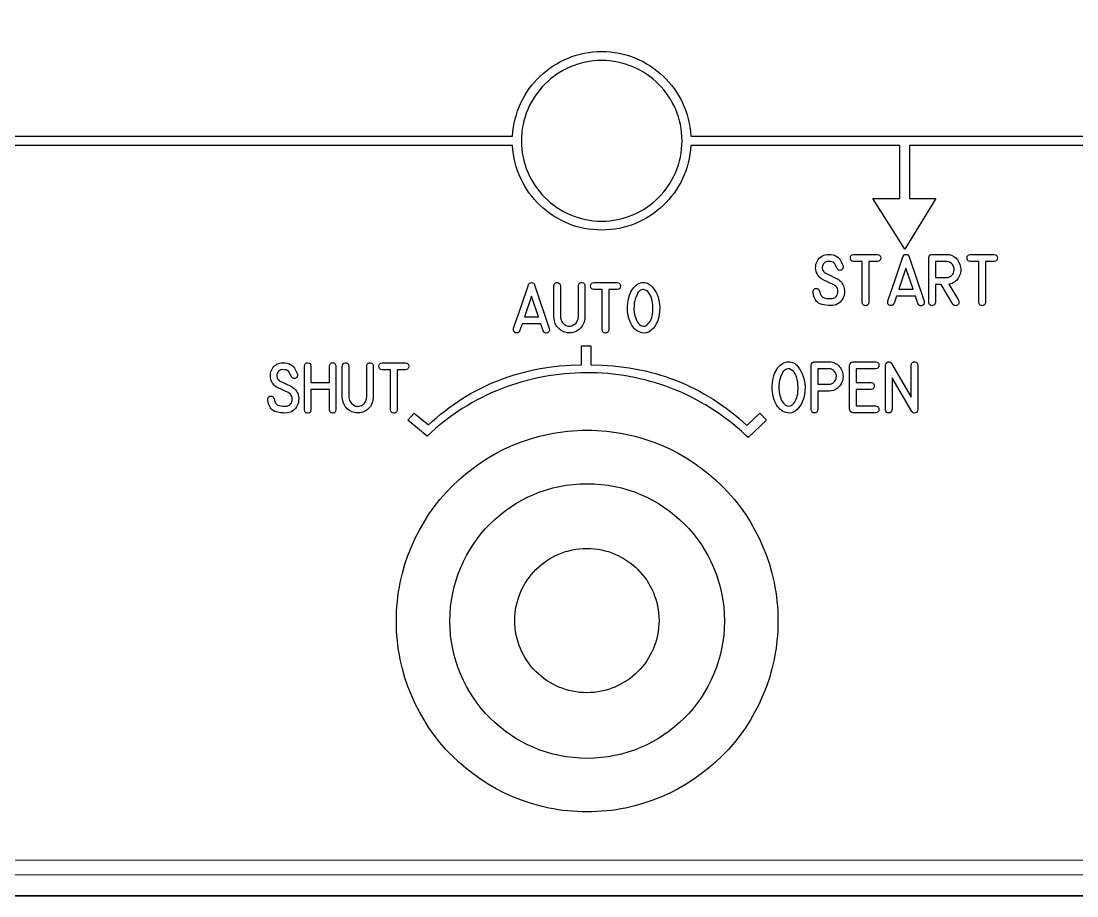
# Model space of a CAD drawing. Extents: x 27 to 704, y 10 to 614.
# Drawn here: x 379 to 445.4, y 143.5 to 198.5 of the extents above; entities that cross this region are included whole.
import ezdxf

# ---------------------------------------------------------------- set-up
doc = ezdxf.new("R2010")
doc.units = 0
for name, color, linetype in [('_BACKPANEL', 5, 'CONTINUOUS'), ('_ENGRAVING', 105, 'CONTINUOUS'), ('_TOPLAYER', 1, 'CONTINUOUS')]:
    doc.layers.add(name, color=color, linetype=linetype)

msp = doc.modelspace()

# ---------------------------------------------------------------- linework, layer by layer
at = {"layer": '_BACKPANEL'}
for points in [[(526.326, 256.21), (526.326, 251.514), (526.326, 242.12), (526.326, 232.726), (526.326, 152.879), (526.326, 143.485), (203.984, 143.485), (203.984, 152.879), (203.984, 232.726), (203.984, 242.12), (203.984, 251.514), (203.984, 256.21)], [(419.128, 160.794), (419.122, 160.561), (419.104, 160.33), (419.075, 160.103), (419.036, 159.88), (418.985, 159.66), (418.924, 159.445), (418.852, 159.235), (418.771, 159.029), (418.68, 158.828), (418.58, 158.632), (418.471, 158.442), (418.353, 158.258), (418.227, 158.08), (418.092, 157.909), (417.949, 157.744), (417.799, 157.587), (417.642, 157.437), (417.477, 157.294), (417.306, 157.159), (417.128, 157.033), (416.944, 156.915), (416.754, 156.806), (416.558, 156.706), (416.358, 156.615), (416.152, 156.534), (415.941, 156.462), (415.726, 156.401), (415.506, 156.351), (415.283, 156.311), (415.056, 156.282), (414.825, 156.264), (414.592, 156.258), (414.359, 156.264), (414.128, 156.282), (413.901, 156.311), (413.678, 156.351), (413.459, 156.401), (413.243, 156.462), (413.033, 156.534), (412.827, 156.615), (412.626, 156.706), (412.43, 156.806), (412.24, 156.915), (412.056, 157.033), (411.878, 157.159), (411.707, 157.294), (411.542, 157.437), (411.385, 157.587), (411.235, 157.744), (411.092, 157.909), (410.957, 158.08), (410.831, 158.258), (410.713, 158.442), (410.604, 158.632), (410.504, 158.828), (410.413, 159.029), (410.332, 159.235), (410.26, 159.445), (410.199, 159.66), (410.149, 159.88), (410.109, 160.103), (410.08, 160.33), (410.062, 160.561), (410.056, 160.794), (410.062, 161.027), (410.08, 161.258), (410.109, 161.485), (410.149, 161.708), (410.199, 161.928), (410.26, 162.143), (410.332, 162.354), (410.413, 162.56), (410.504, 162.76), (410.604, 162.956), (410.713, 163.146), (410.831, 163.33), (410.957, 163.508), (411.092, 163.679), (411.235, 163.844), (411.385, 164.001), (411.542, 164.151), (411.707, 164.294), (411.878, 164.429), (412.056, 164.555), (412.24, 164.673), (412.43, 164.782), (412.626, 164.882), (412.827, 164.973), (413.033, 165.054), (413.243, 165.126), (413.459, 165.187), (413.678, 165.238), (413.901, 165.277), (414.128, 165.306), (414.359, 165.324), (414.592, 165.33), (414.825, 165.324), (415.056, 165.306), (415.283, 165.277), (415.506, 165.238), (415.726, 165.187), (415.941, 165.126), (416.152, 165.054), (416.358, 164.973), (416.558, 164.882), (416.754, 164.782), (416.944, 164.673), (417.128, 164.555), (417.306, 164.429), (417.477, 164.294), (417.642, 164.151), (417.799, 164.001), (417.949, 163.844), (418.092, 163.679), (418.227, 163.508), (418.353, 163.33), (418.471, 163.146), (418.58, 162.956), (418.68, 162.76), (418.771, 162.56), (418.852, 162.354), (418.924, 162.143), (418.985, 161.928), (419.036, 161.708), (419.075, 161.485), (419.104, 161.258), (419.122, 161.027)]]:
    msp.add_lwpolyline(points, close=True, dxfattribs=at)
at = {"layer": '_ENGRAVING'}
for points in [[(325.032, 191.258), (409.918, 191.258), (409.939, 191.533), (409.974, 191.805), (410.021, 192.072), (410.081, 192.335), (410.153, 192.593), (410.236, 192.846), (410.332, 193.094), (410.438, 193.336), (410.556, 193.571), (410.684, 193.8), (410.822, 194.023), (410.97, 194.238), (411.127, 194.446), (411.294, 194.646), (411.47, 194.839), (411.655, 195.022), (411.848, 195.198), (412.049, 195.364), (412.257, 195.521), (412.473, 195.668), (412.696, 195.805), (412.926, 195.932), (413.162, 196.049), (413.404, 196.154), (413.652, 196.249), (413.906, 196.332), (414.164, 196.403), (414.427, 196.461), (414.695, 196.508), (414.967, 196.541), (415.243, 196.561), (415.523, 196.568), (415.802, 196.561), (416.078, 196.541), (416.35, 196.508), (416.618, 196.461), (416.881, 196.403), (417.14, 196.332), (417.393, 196.249), (417.641, 196.154), (417.884, 196.049), (418.12, 195.932), (418.35, 195.805), (418.573, 195.668), (418.788, 195.521), (418.997, 195.364), (419.198, 195.198), (419.391, 195.022), (419.575, 194.839), (419.751, 194.646), (419.918, 194.446), (420.076, 194.238), (420.224, 194.023), (420.362, 193.8), (420.49, 193.571), (420.607, 193.336), (420.714, 193.094), (420.809, 192.846), (420.893, 192.593), (420.965, 192.335), (421.025, 192.072), (421.072, 191.805), (421.106, 191.533), (421.128, 191.258), (461.127, 191.258)], [(461.127, 190.658), (434.873, 190.658), (434.873, 187.336), (436.536, 187.336), (434.59, 184.136), (432.586, 187.336), (434.273, 187.336), (434.273, 190.658), (421.128, 190.658), (421.107, 190.382), (421.072, 190.11), (421.025, 189.842), (420.966, 189.579), (420.894, 189.321), (420.81, 189.068), (420.715, 188.82), (420.608, 188.578), (420.491, 188.342), (420.363, 188.113), (420.225, 187.89), (420.077, 187.675), (419.919, 187.467), (419.753, 187.266), (419.577, 187.074), (419.392, 186.89), (419.199, 186.714), (418.998, 186.548), (418.79, 186.391), (418.574, 186.244), (418.351, 186.106), (418.121, 185.979), (417.885, 185.862), (417.642, 185.757), (417.394, 185.662), (417.141, 185.58), (416.882, 185.509), (416.618, 185.45), (416.35, 185.403), (416.078, 185.37), (415.802, 185.35), (415.523, 185.343), (415.243, 185.35), (414.967, 185.37), (414.695, 185.403), (414.427, 185.45), (414.163, 185.508), (413.905, 185.579), (413.651, 185.662), (413.403, 185.757), (413.161, 185.862), (412.925, 185.979), (412.695, 186.106), (412.472, 186.244), (412.256, 186.391), (412.047, 186.548), (411.846, 186.714), (411.653, 186.89), (411.469, 187.074), (411.293, 187.266), (411.126, 187.467), (410.968, 187.675), (410.82, 187.89), (410.682, 188.113), (410.554, 188.342), (410.437, 188.578), (410.331, 188.82), (410.235, 189.067), (410.152, 189.321), (410.08, 189.579), (410.02, 189.842), (409.973, 190.11), (409.939, 190.382), (409.918, 190.658), (365.323, 190.658)], [(209.667, 144.813), (520.125, 144.828), (520.215, 144.837), (520.3, 144.863), (520.376, 144.905), (520.442, 144.96), (520.497, 145.027), (520.538, 145.104), (520.564, 145.188), (520.573, 145.279), (520.564, 145.369), (520.537, 145.454), (520.496, 145.53), (520.441, 145.596), (520.375, 145.651), (520.299, 145.693), (520.215, 145.719), (520.125, 145.728), (209.665, 145.713)]]:
    msp.add_lwpolyline(points, dxfattribs=at)
for points in [[(420.573, 190.955), (420.567, 191.215), (420.547, 191.472), (420.515, 191.725), (420.471, 191.973), (420.414, 192.218), (420.346, 192.457), (420.267, 192.692), (420.177, 192.921), (420.075, 193.145), (419.964, 193.363), (419.842, 193.574), (419.711, 193.779), (419.57, 193.977), (419.42, 194.168), (419.261, 194.351), (419.094, 194.527), (418.919, 194.694), (418.735, 194.853), (418.545, 195.002), (418.347, 195.143), (418.142, 195.275), (417.93, 195.396), (417.712, 195.508), (417.489, 195.609), (417.259, 195.699), (417.025, 195.779), (416.785, 195.847), (416.541, 195.903), (416.292, 195.948), (416.039, 195.98), (415.783, 195.999), (415.523, 196.006), (415.263, 195.999), (415.006, 195.98), (414.754, 195.948), (414.505, 195.903), (414.261, 195.847), (414.021, 195.779), (413.786, 195.699), (413.557, 195.609), (413.333, 195.508), (413.115, 195.396), (412.904, 195.275), (412.699, 195.143), (412.501, 195.002), (412.31, 194.853), (412.127, 194.694), (411.951, 194.527), (411.784, 194.351), (411.625, 194.168), (411.475, 193.977), (411.335, 193.779), (411.203, 193.574), (411.082, 193.363), (410.97, 193.145), (410.869, 192.921), (410.779, 192.692), (410.699, 192.457), (410.631, 192.218), (410.575, 191.973), (410.53, 191.725), (410.498, 191.472), (410.479, 191.215), (410.472, 190.955), (410.479, 190.696), (410.498, 190.439), (410.53, 190.186), (410.575, 189.938), (410.631, 189.693), (410.699, 189.454), (410.779, 189.219), (410.869, 188.99), (410.97, 188.766), (411.082, 188.548), (411.203, 188.337), (411.335, 188.132), (411.475, 187.934), (411.625, 187.743), (411.784, 187.56), (411.951, 187.384), (412.127, 187.217), (412.31, 187.058), (412.501, 186.908), (412.699, 186.768), (412.904, 186.636), (413.115, 186.515), (413.333, 186.403), (413.557, 186.302), (413.786, 186.211), (414.021, 186.132), (414.261, 186.064), (414.505, 186.008), (414.754, 185.963), (415.006, 185.931), (415.263, 185.912), (415.523, 185.905), (415.783, 185.912), (416.039, 185.931), (416.292, 185.963), (416.541, 186.008), (416.785, 186.064), (417.025, 186.132), (417.259, 186.211), (417.489, 186.302), (417.712, 186.403), (417.93, 186.515), (418.142, 186.636), (418.347, 186.768), (418.545, 186.908), (418.735, 187.058), (418.919, 187.217), (419.094, 187.384), (419.261, 187.56), (419.42, 187.743), (419.57, 187.934), (419.711, 188.132), (419.842, 188.337), (419.964, 188.548), (420.075, 188.766), (420.177, 188.99), (420.267, 189.219), (420.346, 189.454), (420.414, 189.693), (420.471, 189.938), (420.515, 190.186), (420.547, 190.439), (420.567, 190.696)], [(429.931, 183.811), (430.084, 183.78), (430.159, 183.76), (430.233, 183.729), (430.321, 183.678), (430.398, 183.619), (430.463, 183.55), (430.518, 183.474), (430.612, 183.305), (430.697, 183.122), (430.71, 183.081), (430.715, 183.008), (430.695, 182.941), (430.658, 182.881), (430.627, 182.853), (430.588, 182.829), (430.547, 182.815), (430.504, 182.812), (430.459, 182.818), (430.416, 182.834), (430.378, 182.861), (430.346, 182.897), (430.319, 182.944), (430.237, 183.131), (430.185, 183.218), (430.115, 183.289), (430.053, 183.326), (429.985, 183.352), (429.89, 183.37), (429.754, 183.374), (429.661, 183.362), (429.579, 183.327), (429.509, 183.27), (429.451, 183.192), (429.421, 183.132), (429.402, 183.07), (429.395, 183.004), (429.398, 182.935), (429.415, 182.852), (429.447, 182.78), (429.492, 182.717), (429.552, 182.664), (429.565, 182.654), (429.581, 182.643), (429.597, 182.635), (429.615, 182.628), (430.297, 182.306), (430.321, 182.295), (430.347, 182.281), (430.371, 182.267), (430.394, 182.252), (430.418, 182.237), (430.487, 182.183), (430.55, 182.125), (430.606, 182.061), (430.654, 181.993), (430.696, 181.919), (430.731, 181.841), (430.759, 181.758), (430.78, 181.67), (430.796, 181.526), (430.791, 181.378), (430.774, 181.273), (430.744, 181.172), (430.703, 181.075), (430.65, 180.982), (430.588, 180.896), (430.518, 180.821), (430.441, 180.755), (430.356, 180.701), (430.26, 180.654), (430.162, 180.62), (430.063, 180.6), (429.962, 180.594), (429.793, 180.599), (429.627, 180.617), (429.466, 180.646), (429.308, 180.687), (429.233, 180.716), (429.163, 180.754), (429.1, 180.802), (429.041, 180.86), (428.989, 180.927), (428.941, 181.005), (428.9, 181.092), (428.864, 181.189), (428.837, 181.296), (428.817, 181.407), (428.812, 181.462), (428.819, 181.513), (428.838, 181.562), (428.869, 181.607), (428.908, 181.643), (428.953, 181.666), (429.001, 181.676), (429.054, 181.673), (429.108, 181.654), (429.153, 181.622), (429.189, 181.576), (429.217, 181.518), (429.221, 181.504), (429.263, 181.35), (429.318, 181.231), (429.351, 181.185), (429.387, 181.146), (429.426, 181.117), (429.468, 181.096), (429.565, 181.068), (429.679, 181.048), (429.81, 181.038), (429.959, 181.036), (430.028, 181.041), (430.092, 181.054), (430.15, 181.077), (430.203, 181.109), (430.25, 181.149), (430.291, 181.199), (430.326, 181.258), (430.356, 181.326), (430.375, 181.391), (430.383, 181.458), (430.382, 181.526), (430.371, 181.595), (430.35, 181.662), (430.322, 181.723), (430.286, 181.778), (430.242, 181.827), (430.193, 181.865), (430.13, 181.901), (429.447, 182.221), (429.425, 182.234), (429.345, 182.283), (429.273, 182.338), (429.209, 182.398), (429.153, 182.463), (429.105, 182.532), (429.065, 182.607), (429.033, 182.686), (429.008, 182.771), (428.989, 182.87), (428.98, 182.967), (428.981, 183.062), (428.993, 183.154), (429.016, 183.243), (429.049, 183.329), (429.092, 183.413), (429.146, 183.495), (429.208, 183.57), (429.274, 183.635), (429.345, 183.69), (429.42, 183.735), (429.5, 183.77), (429.585, 183.796), (429.675, 183.811), (429.769, 183.816)], [(432.866, 183.816), (432.956, 183.795), (432.991, 183.776), (433.019, 183.751), (433.042, 183.72), (433.058, 183.684), (433.071, 183.593), (433.058, 183.502), (433.042, 183.465), (433.02, 183.434), (432.991, 183.41), (432.956, 183.391), (432.866, 183.371), (432.326, 183.371), (432.326, 180.809), (432.3, 180.712), (432.28, 180.673), (432.255, 180.642), (432.225, 180.618), (432.191, 180.601), (432.152, 180.592), (432.109, 180.589), (432.065, 180.593), (432.027, 180.604), (431.995, 180.621), (431.967, 180.646), (431.945, 180.676), (431.928, 180.714), (431.91, 180.809), (431.91, 183.371), (431.368, 183.371), (431.278, 183.392), (431.243, 183.41), (431.214, 183.435), (431.191, 183.466), (431.175, 183.502), (431.163, 183.593), (431.176, 183.683), (431.192, 183.72), (431.214, 183.75), (431.243, 183.775), (431.279, 183.795), (431.368, 183.816)], [(434.663, 183.816), (434.729, 183.807), (434.784, 183.78), (434.826, 183.735), (434.857, 183.671), (435.803, 180.885), (435.812, 180.784), (435.806, 180.741), (435.794, 180.702), (435.775, 180.669), (435.749, 180.64), (435.716, 180.617), (435.677, 180.598), (435.635, 180.586), (435.596, 180.582), (435.559, 180.587), (435.525, 180.599), (435.493, 180.62), (435.464, 180.648), (435.412, 180.731), (435.26, 181.181), (434.057, 181.181), (433.91, 180.742), (433.858, 180.659), (433.828, 180.63), (433.796, 180.61), (433.761, 180.598), (433.723, 180.594), (433.684, 180.599), (433.641, 180.612), (433.601, 180.631), (433.569, 180.655), (433.543, 180.683), (433.524, 180.716), (433.513, 180.754), (433.509, 180.796), (433.522, 180.893), (433.995, 182.282), (434.469, 183.671), (434.5, 183.733), (434.542, 183.779), (434.596, 183.806)], [(437.217, 183.816), (437.377, 183.802), (437.526, 183.759), (437.664, 183.689), (437.792, 183.591), (437.902, 183.471), (437.989, 183.336), (438.053, 183.186), (438.094, 183.021), (438.105, 182.93), (438.108, 182.839), (438.103, 182.751), (438.088, 182.663), (438.066, 182.577), (438.035, 182.493), (437.995, 182.41), (437.947, 182.329), (437.893, 182.252), (437.834, 182.184), (437.771, 182.123), (437.704, 182.07), (437.633, 182.025), (437.557, 181.988), (437.477, 181.959), (437.393, 181.937), (437.365, 181.933), (437.958, 180.931), (437.99, 180.845), (437.995, 180.805), (437.992, 180.767), (437.982, 180.73), (437.964, 180.696), (437.905, 180.631), (437.868, 180.609), (437.829, 180.595), (437.787, 180.591), (437.742, 180.595), (437.699, 180.608), (437.662, 180.628), (437.632, 180.657), (437.607, 180.693), (436.879, 181.92), (436.51, 181.92), (436.51, 180.811), (436.503, 180.747), (436.481, 180.693), (436.445, 180.648), (436.394, 180.613), (436.336, 180.592), (436.281, 180.589), (436.227, 180.603), (436.175, 180.636), (436.14, 180.671), (436.115, 180.712), (436.099, 180.759), (436.094, 180.811), (436.094, 183.595), (436.098, 183.639), (436.109, 183.68), (436.128, 183.717), (436.154, 183.751), (436.186, 183.779), (436.221, 183.799), (436.259, 183.812), (436.301, 183.816)], [(437.604, 183.155), (437.531, 183.242), (437.446, 183.307), (437.348, 183.35), (437.238, 183.371), (436.51, 183.371), (436.51, 182.363), (437.217, 182.363), (437.291, 182.369), (437.362, 182.387), (437.43, 182.418), (437.496, 182.461), (437.554, 182.513), (437.602, 182.573), (437.64, 182.641), (437.668, 182.716), (437.69, 182.834), (437.686, 182.947), (437.658, 183.054)], [(440.205, 183.816), (440.294, 183.795), (440.329, 183.776), (440.358, 183.751), (440.38, 183.72), (440.396, 183.684), (440.409, 183.593), (440.397, 183.502), (440.381, 183.465), (440.358, 183.434), (440.33, 183.41), (440.294, 183.391), (440.205, 183.371), (439.664, 183.371), (439.664, 180.809), (439.638, 180.712), (439.618, 180.673), (439.593, 180.642), (439.564, 180.618), (439.529, 180.601), (439.49, 180.592), (439.447, 180.589), (439.403, 180.593), (439.365, 180.604), (439.333, 180.621), (439.305, 180.646), (439.283, 180.676), (439.266, 180.714), (439.248, 180.809), (439.248, 183.371), (438.707, 183.371), (438.616, 183.392), (438.581, 183.41), (438.552, 183.435), (438.529, 183.466), (438.513, 183.502), (438.501, 183.593), (438.514, 183.683), (438.53, 183.72), (438.553, 183.75), (438.581, 183.775), (438.617, 183.795), (438.707, 183.816)], [(434.661, 182.947), (434.21, 181.624), (435.11, 181.624)], [(411.106, 182.045), (411.172, 182.036), (411.226, 182.01), (411.268, 181.965), (411.298, 181.902), (412.228, 179.163), (412.237, 179.063), (412.231, 179.021), (412.219, 178.983), (412.2, 178.95), (412.175, 178.922), (412.142, 178.899), (412.104, 178.881), (412.024, 178.865), (411.988, 178.869), (411.955, 178.881), (411.923, 178.902), (411.894, 178.93), (411.844, 179.011), (411.694, 179.454), (410.511, 179.454), (410.366, 179.022), (410.315, 178.94), (410.286, 178.912), (410.254, 178.892), (410.219, 178.88), (410.183, 178.876), (410.144, 178.881), (410.102, 178.894), (410.03, 178.936), (410.005, 178.964), (409.987, 178.997), (409.976, 179.033), (409.972, 179.075), (409.984, 179.17), (410.45, 180.536), (410.916, 181.902), (410.946, 181.964), (410.988, 182.008), (411.041, 182.035)], [(412.53, 181.911), (412.571, 181.981), (412.623, 182.025), (412.687, 182.045), (412.762, 182.04), (412.833, 182.014), (412.883, 181.97), (412.914, 181.908), (412.924, 181.828), (412.924, 179.917), (412.933, 179.831), (412.95, 179.75), (412.975, 179.675), (413.008, 179.606), (413.049, 179.542), (413.097, 179.484), (413.154, 179.431), (413.218, 179.384), (413.286, 179.346), (413.356, 179.319), (413.426, 179.304), (413.497, 179.3), (413.569, 179.307), (413.642, 179.327), (413.716, 179.357), (413.79, 179.4), (413.853, 179.445), (413.907, 179.497), (413.952, 179.555), (413.988, 179.62), (414.039, 179.761), (414.063, 179.917), (414.063, 181.828), (414.066, 181.87), (414.092, 181.952), (414.113, 181.983), (414.138, 182.008), (414.167, 182.026), (414.202, 182.038), (414.285, 182.042), (414.367, 182.021), (414.399, 182.003), (414.425, 181.979), (414.445, 181.949), (414.459, 181.914), (414.471, 181.828), (414.471, 179.917), (414.471, 179.886), (414.465, 179.793), (414.446, 179.679), (414.42, 179.572), (414.385, 179.473), (414.344, 179.381), (414.294, 179.298), (414.237, 179.222), (414.173, 179.154), (414.101, 179.094), (413.947, 178.996), (413.787, 178.928), (413.706, 178.906), (413.623, 178.891), (413.539, 178.883), (413.454, 178.883), (413.368, 178.89), (413.285, 178.905), (413.204, 178.927), (413.124, 178.957), (412.971, 179.039), (412.824, 179.15), (412.757, 179.217), (412.698, 179.291), (412.647, 179.372), (412.604, 179.461), (412.57, 179.556), (412.543, 179.659), (412.525, 179.769), (412.514, 179.886), (412.514, 179.917), (412.514, 181.828), (412.518, 181.872)], [(416.502, 182.045), (416.589, 182.025), (416.624, 182.006), (416.652, 181.981), (416.674, 181.951), (416.69, 181.915), (416.703, 181.825), (416.69, 181.736), (416.675, 181.7), (416.653, 181.67), (416.625, 181.646), (416.59, 181.627), (416.502, 181.608), (415.97, 181.608), (415.97, 179.088), (415.945, 178.992), (415.925, 178.955), (415.9, 178.924), (415.871, 178.9), (415.838, 178.884), (415.799, 178.874), (415.756, 178.871), (415.676, 178.886), (415.644, 178.903), (415.617, 178.927), (415.595, 178.957), (415.579, 178.994), (415.561, 179.088), (415.561, 181.608), (415.028, 181.608), (414.94, 181.628), (414.905, 181.646), (414.876, 181.671), (414.854, 181.701), (414.838, 181.737), (414.826, 181.825), (414.839, 181.914), (414.855, 181.95), (414.877, 181.981), (414.905, 182.005), (414.94, 182.024), (415.028, 182.045)], [(418.139, 182.045), (418.226, 182.04), (418.309, 182.027), (418.388, 182.004), (418.463, 181.973), (418.534, 181.932), (418.601, 181.883), (418.664, 181.825), (418.723, 181.757), (418.829, 181.61), (418.922, 181.457), (419.001, 181.298), (419.067, 181.132), (419.123, 180.915), (419.159, 180.695), (419.173, 180.47), (419.167, 180.241), (419.14, 180.015), (419.092, 179.799), (419.022, 179.594), (418.93, 179.398), (418.86, 179.284), (418.777, 179.179), (418.683, 179.083), (418.577, 178.995), (418.463, 178.926), (418.342, 178.883), (418.216, 178.868), (418.084, 178.879), (417.977, 178.905), (417.877, 178.94), (417.783, 178.986), (417.696, 179.043), (417.615, 179.109), (417.54, 179.185), (417.472, 179.272), (417.41, 179.369), (417.306, 179.578), (417.227, 179.799), (417.172, 180.032), (417.143, 180.276), (417.138, 180.524), (417.157, 180.769), (417.201, 181.011), (417.269, 181.25), (417.312, 181.364), (417.361, 181.471), (417.416, 181.569), (417.477, 181.659), (417.544, 181.741), (417.617, 181.815), (417.696, 181.881), (417.781, 181.939), (417.867, 181.985), (417.956, 182.018), (418.046, 182.038)], [(418.151, 181.605), (418.086, 181.6), (418.025, 181.585), (417.969, 181.562), (417.916, 181.528), (417.868, 181.485), (417.823, 181.432), (417.783, 181.37), (417.746, 181.298), (417.684, 181.15), (417.634, 181.014), (417.597, 180.888), (417.573, 180.774), (417.554, 180.599), (417.553, 180.391), (417.572, 180.168), (417.614, 179.947), (417.644, 179.841), (417.681, 179.739), (417.724, 179.643), (417.775, 179.552), (417.833, 179.472), (417.899, 179.406), (417.973, 179.355), (418.056, 179.319), (418.154, 179.299), (418.246, 179.307), (418.33, 179.342), (418.407, 179.405), (418.476, 179.483), (418.536, 179.564), (418.587, 179.647), (418.63, 179.733), (418.665, 179.829), (418.694, 179.939), (418.718, 180.063), (418.735, 180.201), (418.745, 180.346), (418.746, 180.49), (418.738, 180.635), (418.722, 180.78), (418.696, 180.92), (418.661, 181.054), (418.615, 181.181), (418.56, 181.3), (418.493, 181.405), (418.414, 181.49), (418.322, 181.553), (418.217, 181.595)], [(411.105, 181.191), (410.661, 179.889), (411.546, 179.889)], [(414.845, 176.876), (415.548, 176.859), (415.895, 176.839), (416.24, 176.812), (416.583, 176.777), (416.923, 176.735), (417.26, 176.685), (417.594, 176.628), (417.926, 176.563), (418.254, 176.492), (418.58, 176.412), (418.903, 176.326), (419.223, 176.232), (419.54, 176.13), (419.853, 176.022), (420.164, 175.906), (420.471, 175.782), (420.775, 175.651), (421.075, 175.513), (421.373, 175.368), (421.666, 175.215), (421.956, 175.054), (422.243, 174.887), (422.526, 174.712), (422.806, 174.53), (423.081, 174.34), (423.353, 174.144), (423.622, 173.94), (423.886, 173.728), (424.146, 173.51), (424.403, 173.284), (424.655, 173.05), (425.467, 173.826), (425.881, 173.394), (424.731, 172.298), (424.567, 172.455), (424.305, 172.697), (424.039, 172.932), (423.767, 173.159), (423.491, 173.378), (423.21, 173.59), (422.925, 173.793), (422.636, 173.989), (422.343, 174.178), (422.047, 174.358), (421.746, 174.531), (421.442, 174.696), (421.135, 174.853), (420.825, 175.003), (420.511, 175.145), (420.195, 175.279), (419.876, 175.405), (419.555, 175.524), (419.231, 175.635), (418.905, 175.738), (418.577, 175.833), (418.248, 175.921), (417.916, 176.001), (417.583, 176.073), (417.248, 176.137), (416.912, 176.194), (416.576, 176.243), (416.238, 176.285), (415.899, 176.318), (415.56, 176.344), (415.22, 176.362), (414.88, 176.372), (414.54, 176.375), (414.2, 176.37), (413.861, 176.357), (413.521, 176.337), (413.182, 176.308), (412.844, 176.272), (412.506, 176.229), (412.17, 176.177), (411.835, 176.118), (411.501, 176.051), (411.168, 175.977), (410.837, 175.894), (410.508, 175.804), (410.181, 175.706), (409.856, 175.601), (409.533, 175.488), (409.212, 175.367), (408.895, 175.238), (408.579, 175.102), (408.267, 174.958), (407.958, 174.806), (407.652, 174.646), (407.35, 174.479), (407.051, 174.304), (406.755, 174.122), (406.464, 173.931), (406.176, 173.733), (405.893, 173.527), (405.614, 173.314), (405.34, 173.093), (405.07, 172.864), (404.805, 172.627), (404.545, 172.383), (403.322, 173.4), (403.733, 173.833), (404.628, 173.093), (404.877, 173.322), (405.13, 173.545), (405.386, 173.76), (405.645, 173.967), (405.909, 174.168), (406.175, 174.361), (406.446, 174.547), (406.72, 174.726), (406.997, 174.897), (407.278, 175.062), (407.562, 175.219), (407.849, 175.369), (408.14, 175.512), (408.434, 175.648), (408.731, 175.776), (409.032, 175.897), (409.335, 176.012), (409.642, 176.119), (409.952, 176.219), (410.265, 176.312), (410.581, 176.398), (410.9, 176.476), (411.222, 176.548), (411.547, 176.612), (412.205, 176.72), (412.875, 176.8), (413.556, 176.851), (414.247, 176.874), (414.249, 178.076), (414.844, 178.076)], [(395.615, 176.999), (395.765, 176.968), (395.838, 176.949), (395.912, 176.918), (395.998, 176.868), (396.073, 176.81), (396.138, 176.743), (396.192, 176.668), (396.284, 176.502), (396.367, 176.323), (396.38, 176.282), (396.384, 176.21), (396.365, 176.145), (396.329, 176.086), (396.299, 176.058), (396.26, 176.034), (396.22, 176.021), (396.178, 176.017), (396.134, 176.024), (396.091, 176.04), (396.054, 176.066), (396.022, 176.102), (395.996, 176.148), (395.915, 176.331), (395.864, 176.417), (395.796, 176.487), (395.734, 176.523), (395.668, 176.548), (395.574, 176.565), (395.441, 176.57), (395.349, 176.558), (395.269, 176.524), (395.201, 176.468), (395.144, 176.391), (395.114, 176.332), (395.096, 176.271), (395.088, 176.206), (395.091, 176.138), (395.108, 176.057), (395.139, 175.986), (395.184, 175.924), (395.242, 175.872), (395.255, 175.862), (395.271, 175.852), (395.287, 175.844), (395.305, 175.837), (395.974, 175.521), (395.997, 175.51), (396.023, 175.496), (396.047, 175.482), (396.069, 175.468), (396.093, 175.453), (396.161, 175.4), (396.223, 175.343), (396.277, 175.28), (396.325, 175.213), (396.366, 175.141), (396.4, 175.064), (396.428, 174.983), (396.448, 174.896), (396.464, 174.755), (396.46, 174.61), (396.442, 174.507), (396.413, 174.407), (396.373, 174.312), (396.321, 174.221), (396.26, 174.136), (396.191, 174.062), (396.115, 173.998), (396.032, 173.944), (395.938, 173.898), (395.842, 173.866), (395.744, 173.846), (395.645, 173.839), (395.479, 173.845), (395.316, 173.862), (395.158, 173.891), (395.003, 173.931), (394.929, 173.959), (394.861, 173.997), (394.798, 174.044), (394.741, 174.101), (394.689, 174.167), (394.643, 174.243), (394.602, 174.329), (394.567, 174.424), (394.541, 174.529), (394.52, 174.638), (394.515, 174.692), (394.522, 174.742), (394.541, 174.79), (394.572, 174.834), (394.611, 174.87), (394.654, 174.893), (394.702, 174.903), (394.754, 174.899), (394.807, 174.88), (394.851, 174.849), (394.886, 174.805), (394.913, 174.747), (394.918, 174.734), (394.959, 174.583), (395.013, 174.465), (395.045, 174.42), (395.08, 174.382), (395.119, 174.353), (395.16, 174.333), (395.255, 174.305), (395.367, 174.286), (395.496, 174.275), (395.642, 174.274), (395.71, 174.278), (395.773, 174.292), (395.83, 174.314), (395.882, 174.345), (395.928, 174.385), (395.968, 174.434), (396.003, 174.492), (396.032, 174.559), (396.05, 174.623), (396.059, 174.688), (396.058, 174.755), (396.047, 174.822), (396.027, 174.888), (395.999, 174.948), (395.964, 175.002), (395.92, 175.051), (395.872, 175.088), (395.81, 175.123), (395.139, 175.438), (395.118, 175.45), (395.039, 175.499), (394.969, 175.552), (394.906, 175.611), (394.851, 175.675), (394.804, 175.743), (394.764, 175.816), (394.733, 175.894), (394.709, 175.977), (394.69, 176.075), (394.681, 176.17), (394.682, 176.263), (394.694, 176.353), (394.716, 176.441), (394.749, 176.526), (394.791, 176.608), (394.844, 176.688), (394.905, 176.762), (394.97, 176.826), (395.039, 176.88), (395.113, 176.925), (395.192, 176.959), (395.275, 176.984), (395.363, 176.998), (395.455, 177.003)], [(398.604, 177.003), (398.645, 176.999), (398.682, 176.989), (398.715, 176.972), (398.743, 176.948), (398.786, 176.88), (398.81, 176.784), (398.81, 174.048), (398.786, 173.953), (398.743, 173.885), (398.715, 173.861), (398.682, 173.844), (398.604, 173.831), (398.526, 173.845), (398.493, 173.862), (398.465, 173.885), (398.423, 173.953), (398.399, 174.048), (398.399, 175.321), (397.232, 175.321), (397.232, 174.048), (397.214, 173.955), (397.197, 173.918), (397.175, 173.887), (397.148, 173.863), (397.115, 173.846), (397.035, 173.832), (396.992, 173.834), (396.954, 173.844), (396.92, 173.861), (396.892, 173.884), (396.867, 173.915), (396.848, 173.952), (396.823, 174.048), (396.823, 176.784), (396.848, 176.881), (396.867, 176.919), (396.892, 176.95), (396.92, 176.974), (396.954, 176.99), (396.992, 177), (397.035, 177.003), (397.115, 176.987), (397.148, 176.97), (397.175, 176.946), (397.197, 176.915), (397.214, 176.878), (397.232, 176.784), (397.232, 175.761), (398.399, 175.761), (398.399, 176.784), (398.423, 176.879), (398.465, 176.947), (398.493, 176.971), (398.526, 176.989)], [(399.221, 176.87), (399.261, 176.939), (399.313, 176.984), (399.377, 177.003), (399.452, 176.999), (399.522, 176.973), (399.573, 176.929), (399.603, 176.867), (399.613, 176.787), (399.613, 174.879), (399.623, 174.793), (399.64, 174.712), (399.665, 174.637), (399.698, 174.568), (399.738, 174.504), (399.787, 174.446), (399.843, 174.394), (399.907, 174.347), (399.975, 174.308), (400.045, 174.282), (400.115, 174.266), (400.186, 174.262), (400.258, 174.27), (400.33, 174.289), (400.404, 174.32), (400.479, 174.362), (400.542, 174.408), (400.596, 174.46), (400.64, 174.518), (400.676, 174.582), (400.727, 174.723), (400.751, 174.879), (400.751, 176.787), (400.754, 176.828), (400.78, 176.911), (400.8, 176.942), (400.825, 176.967), (400.855, 176.985), (400.89, 176.996), (400.973, 177), (401.054, 176.98), (401.086, 176.961), (401.112, 176.938), (401.132, 176.908), (401.147, 176.873), (401.158, 176.787), (401.158, 174.879), (401.158, 174.848), (401.153, 174.755), (401.134, 174.641), (401.107, 174.534), (401.073, 174.435), (401.031, 174.344), (400.982, 174.26), (400.925, 174.185), (400.861, 174.117), (400.789, 174.057), (400.635, 173.959), (400.476, 173.891), (400.394, 173.869), (400.312, 173.854), (400.228, 173.846), (400.142, 173.846), (400.057, 173.854), (399.974, 173.868), (399.893, 173.891), (399.814, 173.92), (399.66, 174.002), (399.514, 174.113), (399.447, 174.18), (399.388, 174.254), (399.337, 174.335), (399.294, 174.423), (399.26, 174.518), (399.233, 174.621), (399.215, 174.731), (399.205, 174.848), (399.205, 174.879), (399.205, 176.787), (399.209, 176.831)], [(403.186, 177.003), (403.274, 176.983), (403.308, 176.965), (403.336, 176.94), (403.358, 176.91), (403.374, 176.874), (403.387, 176.784), (403.374, 176.695), (403.359, 176.659), (403.337, 176.629), (403.309, 176.605), (403.274, 176.586), (403.186, 176.567), (402.656, 176.567), (402.656, 174.051), (402.63, 173.955), (402.61, 173.918), (402.585, 173.887), (402.556, 173.864), (402.523, 173.847), (402.485, 173.837), (402.442, 173.835), (402.362, 173.849), (402.33, 173.867), (402.303, 173.89), (402.281, 173.921), (402.264, 173.958), (402.247, 174.051), (402.247, 176.567), (401.715, 176.567), (401.626, 176.587), (401.591, 176.606), (401.563, 176.63), (401.541, 176.66), (401.525, 176.696), (401.513, 176.784), (401.526, 176.873), (401.542, 176.909), (401.564, 176.939), (401.592, 176.964), (401.627, 176.983), (401.715, 177.003)], [(427.261, 177.065), (427.349, 177.061), (427.434, 177.047), (427.514, 177.024), (427.59, 176.992), (427.662, 176.951), (427.729, 176.901), (427.793, 176.842), (427.853, 176.774), (427.961, 176.625), (428.055, 176.47), (428.135, 176.308), (428.201, 176.14), (428.259, 175.92), (428.295, 175.696), (428.31, 175.468), (428.304, 175.236), (428.276, 175.007), (428.227, 174.788), (428.156, 174.58), (428.063, 174.381), (427.992, 174.266), (427.908, 174.159), (427.813, 174.061), (427.705, 173.973), (427.589, 173.902), (427.467, 173.859), (427.339, 173.843), (427.205, 173.855), (427.097, 173.881), (426.995, 173.917), (426.9, 173.964), (426.811, 174.021), (426.729, 174.088), (426.653, 174.165), (426.584, 174.253), (426.522, 174.351), (426.416, 174.564), (426.335, 174.788), (426.28, 175.024), (426.25, 175.272), (426.245, 175.523), (426.265, 175.772), (426.309, 176.017), (426.378, 176.259), (426.422, 176.375), (426.472, 176.483), (426.528, 176.583), (426.589, 176.674), (426.657, 176.758), (426.731, 176.833), (426.811, 176.9), (426.897, 176.959), (426.985, 177.005), (427.075, 177.039), (427.167, 177.059)], [(429.859, 177.065), (429.951, 177.054), (430.04, 177.036), (430.125, 177.009), (430.206, 176.974), (430.28, 176.933), (430.348, 176.886), (430.41, 176.832), (430.467, 176.773), (430.518, 176.707), (430.563, 176.635), (430.603, 176.557), (430.638, 176.473), (430.665, 176.386), (430.685, 176.3), (430.697, 176.214), (430.7, 176.128), (430.696, 176.044), (430.684, 175.959), (430.663, 175.876), (430.635, 175.792), (430.576, 175.668), (430.505, 175.559), (430.422, 175.463), (430.326, 175.382), (430.22, 175.315), (430.107, 175.266), (429.986, 175.233), (429.859, 175.216), (429.831, 175.214), (429.116, 175.214), (429.116, 174.069), (429.093, 173.972), (429.074, 173.934), (429.05, 173.902), (429.022, 173.878), (428.988, 173.861), (428.95, 173.85), (428.907, 173.847), (428.863, 173.85), (428.825, 173.861), (428.792, 173.878), (428.763, 173.902), (428.74, 173.934), (428.721, 173.972), (428.699, 174.069), (428.699, 176.845), (428.719, 176.932), (428.759, 176.998), (428.817, 177.042), (428.893, 177.065)], [(432.752, 177.065), (432.842, 177.045), (432.878, 177.026), (432.907, 177.002), (432.93, 176.971), (432.946, 176.935), (432.958, 176.845), (432.945, 176.755), (432.929, 176.719), (432.906, 176.688), (432.877, 176.664), (432.842, 176.646), (432.752, 176.627), (431.531, 176.627), (431.531, 175.767), (432.462, 175.767), (432.553, 175.741), (432.589, 175.72), (432.618, 175.695), (432.641, 175.664), (432.657, 175.629), (432.67, 175.543), (432.657, 175.458), (432.64, 175.423), (432.617, 175.392), (432.588, 175.367), (432.552, 175.347), (432.462, 175.321), (431.531, 175.321), (431.531, 174.289), (432.752, 174.289), (432.842, 174.262), (432.878, 174.242), (432.907, 174.217), (432.93, 174.187), (432.946, 174.152), (432.959, 174.067), (432.946, 173.983), (432.93, 173.948), (432.907, 173.918), (432.878, 173.893), (432.842, 173.873), (432.752, 173.847), (431.327, 173.847), (431.245, 173.87), (431.182, 173.915), (431.14, 173.982), (431.118, 174.07), (431.118, 176.845), (431.141, 176.937), (431.184, 177.004), (431.212, 177.029), (431.246, 177.047), (431.327, 177.065)], [(433.525, 177.054), (433.59, 177.068), (433.649, 177.056), (433.702, 177.019), (433.75, 176.957), (434.986, 174.837), (434.986, 176.839), (435.01, 176.937), (435.029, 176.976), (435.054, 177.007), (435.083, 177.031), (435.117, 177.048), (435.156, 177.058), (435.2, 177.061), (435.244, 177.057), (435.283, 177.047), (435.316, 177.029), (435.344, 177.005), (435.366, 176.973), (435.383, 176.935), (435.401, 176.839), (435.401, 174.064), (435.392, 173.989), (435.364, 173.929), (435.317, 173.884), (435.252, 173.854), (435.181, 173.843), (435.119, 173.855), (435.065, 173.89), (435.02, 173.948), (433.784, 176.064), (433.784, 174.064), (433.758, 173.968), (433.715, 173.899), (433.687, 173.875), (433.654, 173.858), (433.617, 173.847), (433.575, 173.844), (433.534, 173.847), (433.496, 173.858), (433.464, 173.875), (433.436, 173.899), (433.393, 173.968), (433.368, 174.064), (433.368, 176.839), (433.386, 176.914), (433.419, 176.975), (433.465, 177.021)], [(427.273, 176.619), (427.207, 176.614), (427.145, 176.6), (427.088, 176.575), (427.035, 176.541), (426.985, 176.498), (426.94, 176.444), (426.899, 176.381), (426.863, 176.308), (426.799, 176.158), (426.749, 176.02), (426.712, 175.892), (426.687, 175.777), (426.668, 175.6), (426.666, 175.389), (426.685, 175.162), (426.728, 174.938), (426.759, 174.83), (426.796, 174.727), (426.84, 174.63), (426.891, 174.538), (426.95, 174.456), (427.017, 174.389), (427.093, 174.338), (427.177, 174.301), (427.276, 174.281), (427.369, 174.288), (427.454, 174.324), (427.532, 174.388), (427.603, 174.468), (427.664, 174.55), (427.716, 174.634), (427.758, 174.721), (427.794, 174.818), (427.824, 174.93), (427.848, 175.055), (427.865, 175.195), (427.875, 175.342), (427.876, 175.489), (427.868, 175.636), (427.852, 175.782), (427.826, 175.925), (427.79, 176.061), (427.744, 176.189), (427.688, 176.31), (427.62, 176.417), (427.54, 176.503), (427.446, 176.567), (427.34, 176.61)], [(430.17, 176.458), (430.098, 176.53), (430.017, 176.581), (429.928, 176.612), (429.831, 176.622), (429.116, 176.622), (429.116, 175.659), (429.831, 175.659), (429.913, 175.666), (429.989, 175.689), (430.061, 175.726), (430.128, 175.778), (430.185, 175.842), (430.23, 175.913), (430.261, 175.991), (430.279, 176.077), (430.282, 176.182), (430.265, 176.281), (430.227, 176.373)], [(426.608, 160.766), (426.604, 160.457), (426.593, 160.149), (426.573, 159.843), (426.546, 159.54), (426.512, 159.238), (426.47, 158.939), (426.421, 158.642), (426.365, 158.348), (426.231, 157.767), (426.069, 157.198), (425.88, 156.64), (425.665, 156.096), (425.425, 155.564), (425.16, 155.047), (424.871, 154.544), (424.559, 154.057), (424.224, 153.587), (423.868, 153.133), (423.491, 152.698), (423.094, 152.281), (422.677, 151.884), (422.241, 151.507), (421.788, 151.15), (421.318, 150.816), (420.831, 150.504), (420.328, 150.215), (419.811, 149.95), (419.279, 149.709), (418.734, 149.495), (418.177, 149.306), (417.607, 149.144), (417.027, 149.01), (416.733, 148.954), (416.436, 148.905), (416.137, 148.863), (415.835, 148.828), (415.532, 148.801), (415.226, 148.782), (414.918, 148.77), (414.608, 148.766), (414.299, 148.77), (413.991, 148.782), (413.685, 148.801), (413.381, 148.828), (413.08, 148.863), (412.781, 148.905), (412.484, 148.954), (412.19, 149.01), (411.609, 149.144), (411.04, 149.306), (410.482, 149.495), (409.937, 149.709), (409.406, 149.95), (408.888, 150.215), (408.386, 150.504), (407.899, 150.816), (407.429, 151.15), (406.975, 151.507), (406.54, 151.884), (406.123, 152.281), (405.726, 152.698), (405.349, 153.133), (404.992, 153.587), (404.658, 154.057), (404.346, 154.544), (404.057, 155.047), (403.792, 155.564), (403.551, 156.096), (403.337, 156.64), (403.148, 157.198), (402.986, 157.767), (402.852, 158.348), (402.796, 158.642), (402.747, 158.939), (402.705, 159.238), (402.67, 159.54), (402.643, 159.843), (402.624, 160.149), (402.612, 160.457), (402.608, 160.766), (402.612, 161.076), (402.624, 161.384), (402.643, 161.69), (402.67, 161.993), (402.705, 162.295), (402.747, 162.594), (402.796, 162.891), (402.852, 163.185), (402.986, 163.765), (403.148, 164.335), (403.337, 164.892), (403.551, 165.437), (403.792, 165.969), (404.057, 166.486), (404.346, 166.989), (404.658, 167.476), (404.992, 167.946), (405.349, 168.4), (405.726, 168.835), (406.123, 169.252), (406.54, 169.649), (406.975, 170.026), (407.429, 170.382), (407.899, 170.717), (408.386, 171.029), (408.888, 171.318), (409.406, 171.583), (409.937, 171.823), (410.482, 172.038), (411.04, 172.227), (411.609, 172.389), (412.19, 172.523), (412.484, 172.579), (412.781, 172.628), (413.08, 172.67), (413.381, 172.705), (413.685, 172.731), (413.991, 172.751), (414.299, 172.763), (414.608, 172.766), (414.918, 172.763), (415.226, 172.751), (415.532, 172.731), (415.835, 172.705), (416.137, 172.67), (416.436, 172.628), (416.733, 172.579), (417.027, 172.523), (417.607, 172.389), (418.177, 172.227), (418.734, 172.038), (419.279, 171.823), (419.811, 171.583), (420.328, 171.318), (420.831, 171.029), (421.318, 170.717), (421.788, 170.382), (422.241, 170.026), (422.677, 169.649), (423.094, 169.252), (423.491, 168.835), (423.868, 168.4), (424.224, 167.946), (424.559, 167.476), (424.871, 166.989), (425.16, 166.486), (425.425, 165.969), (425.665, 165.437), (425.88, 164.892), (426.069, 164.335), (426.231, 163.765), (426.365, 163.185), (426.421, 162.891), (426.47, 162.594), (426.512, 162.295), (426.546, 161.993), (426.573, 161.69), (426.593, 161.384), (426.604, 161.076)], [(423.242, 160.766), (423.231, 160.322), (423.198, 159.884), (423.143, 159.452), (423.067, 159.026), (422.971, 158.609), (422.854, 158.199), (422.718, 157.798), (422.564, 157.406), (422.391, 157.023), (422.2, 156.651), (421.992, 156.289), (421.768, 155.939), (421.527, 155.601), (421.271, 155.274), (420.999, 154.961), (420.714, 154.661), (420.414, 154.375), (420.1, 154.104), (419.774, 153.848), (419.436, 153.607), (419.085, 153.382), (418.724, 153.175), (418.352, 152.984), (417.969, 152.811), (417.577, 152.656), (417.176, 152.521), (416.766, 152.404), (416.348, 152.308), (415.923, 152.232), (415.491, 152.177), (415.053, 152.144), (414.608, 152.132), (414.164, 152.144), (413.726, 152.177), (413.293, 152.232), (412.868, 152.308), (412.451, 152.404), (412.041, 152.521), (411.64, 152.656), (411.248, 152.811), (410.865, 152.984), (410.493, 153.175), (410.131, 153.382), (409.781, 153.607), (409.443, 153.848), (409.116, 154.104), (408.803, 154.375), (408.503, 154.661), (408.217, 154.961), (407.946, 155.274), (407.69, 155.601), (407.449, 155.939), (407.224, 156.289), (407.016, 156.651), (406.826, 157.023), (406.653, 157.406), (406.498, 157.798), (406.363, 158.199), (406.246, 158.609), (406.15, 159.026), (406.074, 159.452), (406.019, 159.884), (405.986, 160.322), (405.974, 160.766), (405.986, 161.211), (406.019, 161.649), (406.074, 162.081), (406.15, 162.507), (406.246, 162.924), (406.363, 163.334), (406.498, 163.735), (406.653, 164.127), (406.826, 164.51), (407.016, 164.882), (407.224, 165.244), (407.449, 165.594), (407.69, 165.932), (407.946, 166.258), (408.217, 166.572), (408.503, 166.872), (408.803, 167.158), (409.116, 167.429), (409.443, 167.685), (409.781, 167.926), (410.131, 168.15), (410.493, 168.358), (410.865, 168.549), (411.248, 168.722), (411.64, 168.877), (412.041, 169.012), (412.451, 169.129), (412.868, 169.225), (413.293, 169.301), (413.726, 169.356), (414.164, 169.389), (414.608, 169.4), (415.053, 169.389), (415.491, 169.356), (415.923, 169.301), (416.348, 169.225), (416.766, 169.129), (417.176, 169.012), (417.577, 168.877), (417.969, 168.722), (418.352, 168.549), (418.724, 168.358), (419.085, 168.15), (419.436, 167.926), (419.774, 167.685), (420.1, 167.429), (420.414, 167.158), (420.714, 166.872), (420.999, 166.572), (421.271, 166.258), (421.527, 165.932), (421.768, 165.594), (421.992, 165.244), (422.2, 164.882), (422.391, 164.51), (422.564, 164.127), (422.718, 163.735), (422.854, 163.334), (422.971, 162.924), (423.067, 162.507), (423.143, 162.081), (423.198, 161.649), (423.231, 161.211)]]:
    msp.add_lwpolyline(points, close=True, dxfattribs=at)
at = {"layer": '_TOPLAYER'}
msp.add_lwpolyline([(423.242, 160.766), (423.231, 160.322), (423.198, 159.884), (423.143, 159.452), (423.067, 159.026), (422.971, 158.609), (422.854, 158.199), (422.718, 157.798), (422.564, 157.406), (422.391, 157.023), (422.2, 156.651), (421.992, 156.289), (421.768, 155.939), (421.527, 155.601), (421.271, 155.274), (420.999, 154.961), (420.714, 154.661), (420.414, 154.375), (420.1, 154.104), (419.774, 153.848), (419.436, 153.607), (419.085, 153.382), (418.724, 153.175), (418.352, 152.984), (417.969, 152.811), (417.577, 152.656), (417.176, 152.521), (416.766, 152.404), (416.348, 152.308), (415.923, 152.232), (415.491, 152.177), (415.053, 152.144), (414.608, 152.132), (414.164, 152.144), (413.726, 152.177), (413.293, 152.232), (412.868, 152.308), (412.451, 152.404), (412.041, 152.521), (411.64, 152.656), (411.248, 152.811), (410.865, 152.984), (410.493, 153.175), (410.131, 153.382), (409.781, 153.607), (409.443, 153.848), (409.116, 154.104), (408.803, 154.375), (408.503, 154.661), (408.217, 154.961), (407.946, 155.274), (407.69, 155.601), (407.449, 155.939), (407.224, 156.289), (407.016, 156.651), (406.826, 157.023), (406.653, 157.406), (406.498, 157.798), (406.363, 158.199), (406.246, 158.609), (406.15, 159.026), (406.074, 159.452), (406.019, 159.884), (405.986, 160.322), (405.974, 160.766), (405.986, 161.211), (406.019, 161.649), (406.074, 162.081), (406.15, 162.507), (406.246, 162.924), (406.363, 163.334), (406.498, 163.735), (406.653, 164.127), (406.826, 164.51), (407.016, 164.882), (407.224, 165.244), (407.449, 165.594), (407.69, 165.932), (407.946, 166.258), (408.217, 166.572), (408.503, 166.872), (408.803, 167.158), (409.116, 167.429), (409.443, 167.685), (409.781, 167.926), (410.131, 168.15), (410.493, 168.358), (410.865, 168.549), (411.248, 168.722), (411.64, 168.877), (412.041, 169.012), (412.451, 169.129), (412.868, 169.225), (413.293, 169.301), (413.726, 169.356), (414.164, 169.389), (414.608, 169.4), (415.053, 169.389), (415.491, 169.356), (415.923, 169.301), (416.348, 169.225), (416.766, 169.129), (417.176, 169.012), (417.577, 168.877), (417.969, 168.722), (418.352, 168.549), (418.724, 168.358), (419.085, 168.15), (419.436, 167.926), (419.774, 167.685), (420.1, 167.429), (420.414, 167.158), (420.714, 166.872), (420.999, 166.572), (421.271, 166.258), (421.527, 165.932), (421.768, 165.594), (421.992, 165.244), (422.2, 164.882), (422.391, 164.51), (422.564, 164.127), (422.718, 163.735), (422.854, 163.334), (422.971, 162.924), (423.067, 162.507), (423.143, 162.081), (423.198, 161.649), (423.231, 161.211)], close=True, dxfattribs=at)
msp.add_lwpolyline([(298.322, 143.485), (346.148, 143.485), (438.214, 143.485), (523.936, 143.485)], dxfattribs=at)

doc.saveas('drawing.dxf')
